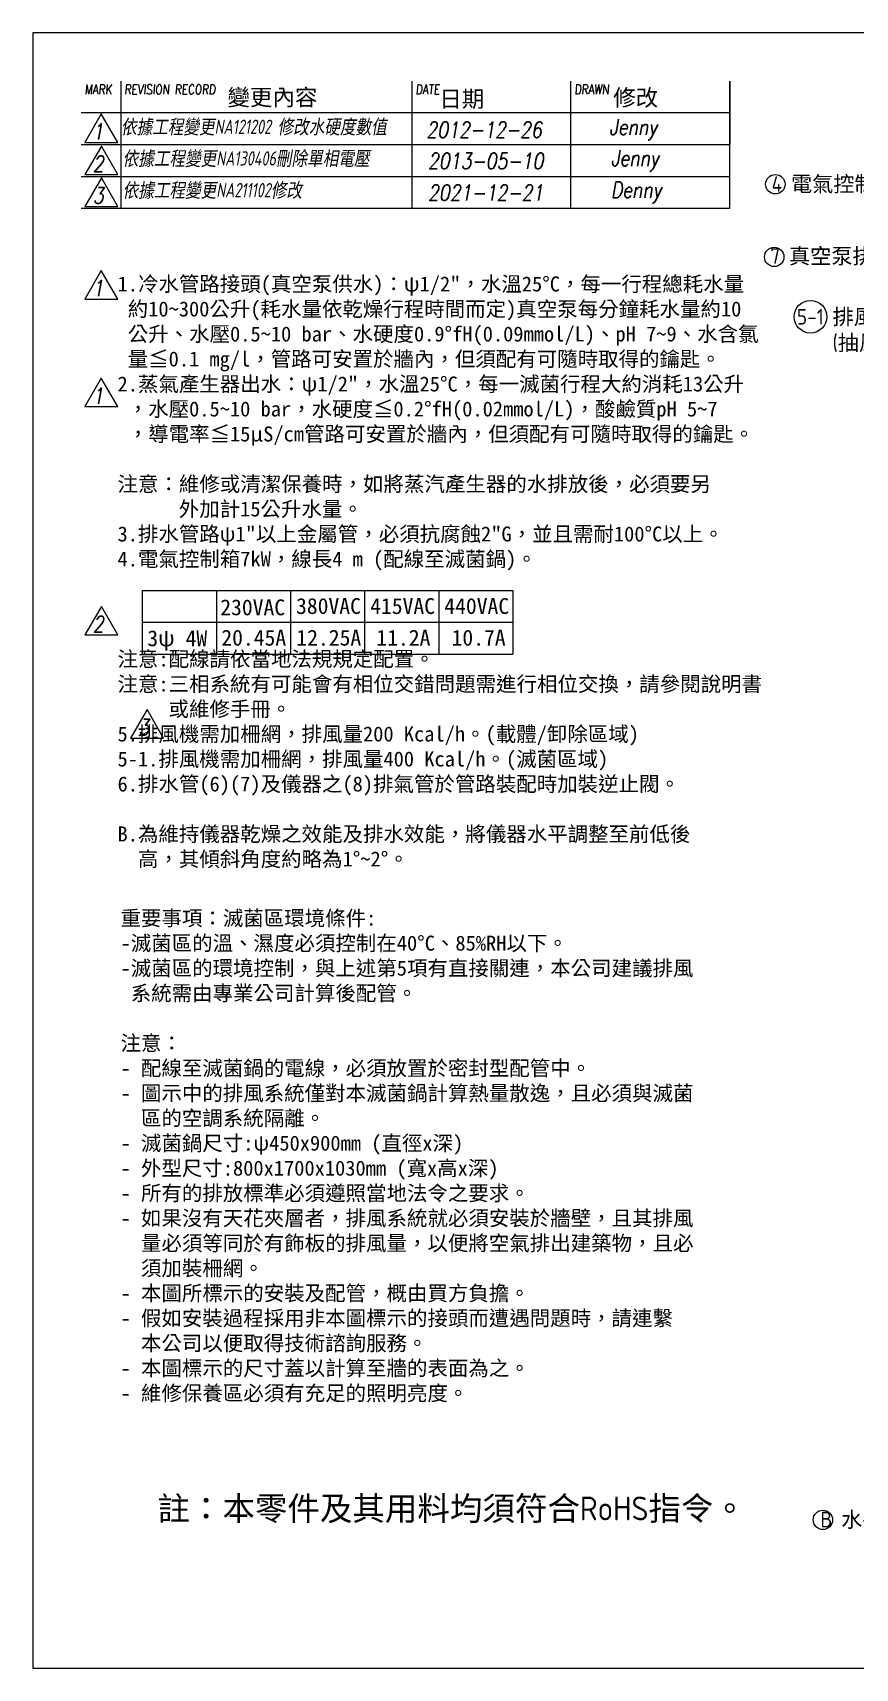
# Model space of a CAD drawing. Header units: millimetres. Extents: x -170975 to 139559, y -614 to 13147.
# Drawn here: x 126374 to 131035, y -614 to 8656 of the extents above; entities that cross this region are included whole.
import ezdxf

# ---------------------------------------------------------------- set-up
doc = ezdxf.new("R2010")
doc.units = ezdxf.units.MM
doc.layers.get('0').update_dxf_attribs({"lineweight": 25})
for name, color, linetype, lineweight in [('D', 3, 'Continuous', 9), ('F', 7, 'Continuous', 15), ('T', 4, 'Continuous', 15)]:
    doc.layers.add(name, color=color, linetype=linetype, lineweight=lineweight)
doc.styles.get("Standard").update_dxf_attribs({"font": 'KAIU.TTF'})
doc.styles.add('STU25', font='isocp2.shx')
doc.styles.add('Text', font='romans.shx', dxfattribs={"width": 0.8, "oblique": 10})

msp = doc.modelspace()

# ---------------------------------------------------------------- linework, layer by layer
at = {"layer": 'D'}
for p, q in [((126994.98, 5494.045), (126994.98, 5134.045)), ((126994.98, 5494.045), (129094.98, 5494.045)), ((127414.98, 5494.045), (127414.98, 5134.045)), ((127834.98, 5494.045), (127834.98, 5134.045)), ((128254.98, 5494.045), (128254.98, 5134.045)), ((128674.98, 5494.045), (128674.98, 5134.045)), ((129094.98, 5494.045), (129094.98, 5134.045)), ((126994.98, 5314.045), (129094.98, 5314.045)), ((126994.98, 5134.045), (129094.98, 5134.045))]:
    msp.add_line(p, q, dxfattribs=at)
for centre, radius in [((130581.799, 7796.592), 55), ((130575.481, 7384.638), 55), ((130780.921, 7045.574), 92.5), ((130851.154, 226.792), 55)]:
    msp.add_circle(centre, radius, dxfattribs=at)
at = {"layer": 'F', "color": 7}
for p, q in [((126873.321, 8381.535), (126873.321, 7661.535)), ((128523.471, 7661.535), (128523.471, 8381.535)), ((129423.471, 7661.535), (129423.471, 8381.535)), ((130323.471, 7661.535), (130323.471, 8381.535)), ((130323.471, 8201.535), (126648.321, 8201.535)), ((126648.321, 8021.535), (130323.471, 8021.535)), ((126648.321, 7841.535), (130323.471, 7841.535)), ((126648.321, 7661.535), (130323.471, 7661.535))]:
    msp.add_line(p, q, dxfattribs=at)
at = {"layer": 'F'}
msp.add_line((130323.471, 8381.535), (130323.471, 8021.535), dxfattribs=at)
at = {"layer": 'F', "color": 6}
msp.add_lwpolyline([(126374.3, 8655.557), (126374.3, -614.443), (139559.3, -614.443), (139559.3, 8655.557)], close=True, dxfattribs=at)
msp.add_lwpolyline([(126374.3, 8655.557), (126374.3, -614.443), (139559.3, -614.443), (139559.3, 8655.557)], close=True, dxfattribs=at)
at = {"layer": 'F', "color": 7}
for points in [[(126762.537, 8195.866), (126669.046, 8033.935), (126856.028, 8033.935)], [(126763.936, 8012.962), (126670.445, 7851.031), (126857.427, 7851.031)], [(126763.936, 7832.962), (126670.445, 7671.031), (126857.427, 7671.031)], [(126762.537, 7307.819), (126669.046, 7145.889), (126856.028, 7145.889)], [(126762.537, 6698.095), (126669.046, 6536.164), (126856.028, 6536.164)], [(126763.936, 5403.922), (126670.445, 5241.992), (126857.427, 5241.992)], [(127022.247, 4820.061), (126928.756, 4658.13), (127115.738, 4658.13)]]:
    msp.add_lwpolyline(points, close=True, dxfattribs=at)

# ---------------------------------------------------------------- texts
at = {"lineweight": -3}
for s, p in [('變更內容', (127477.655, 8242.751)), ('修改', (129663.295, 8240.971)), ('日期', (128677.817, 8233.851))]:
    msp.add_text(s, height=93.4085, dxfattribs=at).set_placement(p)
at = {"insert": (127080.614, 358.984), "char_height": 135.00867, "attachment_point": 1, "style": 'STU25'}
msp.add_mtext('{\\f標楷體|b0|i0|c136|p65;註：本零件及其用料均須符合}RoHS{\\f標楷體|b0|i0|c136|p65;指令。}', dxfattribs=at)
at = {"layer": 'D', "char_height": 88, "attachment_point": 1, "style": 'STU25'}
for s, insert in [('{\\C3;4 \\f標楷體|b0|i0|c136|p65;電氣控制箱}', (130560.513, 7842.436)), ('7 {\\f標楷體|b0|i0|c136|p65;真空泵排水孔}', (130553.338, 7433.955))]:
    msp.add_mtext(s, dxfattribs=dict(at, insert=insert))
at = {"layer": 'D', "color": 11, "attachment_point": 1}
for s, insert, char_height in [('1.冷水管路接頭(真空泵供水)：{\\f細明體|b0|i0|c136|p48;ψ}1/2"，水溫25%%DC，每一行程總耗水量\\P 約10~300公升(耗水量依乾燥行程時間而定)真空泵每分鐘耗水量約10\\P 公升、水壓0.5~10 bar、水硬度0.9%%DfH(0.09mmol/L)、pH 7~9、水含氯\\P 量≦0.1 mg/l，管路可安置於牆內，但須配有可隨時取得的鑰匙。\\P2.蒸氣產生器出水：{\\f細明體|b0|i0|c136|p48;ψ}1/2"，水溫25%%DC，每一滅菌行程大約消耗13公升\\P ，水壓0.5~10 bar，水硬度≦0.2%%DfH(0.02mmol/L)，酸鹼質pH 5~7\\P ，導電率≦15μS/cm管路可安置於牆內，但須配有可隨時取得的鑰匙。\\P\\P注意：維修或清潔保養時，如將蒸汽產生器的水排放後，必須要另\\P      外加計15公升水量。\\P3.排水管路{\\f細明體|b0|i0|c136|p48;ψ}1"以上金屬管，必須抗腐蝕2"G，並且需耐100%%DC以上。 \\P4.電氣控制箱7kW，線長4 m (配線至滅菌鍋)。\\P \\P\\P\\P注意:配線請依當地法規規定配置。\\P{\\fDFKai-SB|b0|i0|c136|p65;注意:三相系統有可能會有相位交錯問題需進行相位交換，請參閱說明書\\P     或維修手冊。}\\P5.排風機需加柵網，排風量200 Kcal/h。(載體/卸除區域)\\P5-1.排風機需加柵網，排風量400 Kcal/h。(滅菌區域)\\P6.排水管(6)(7)及儀器之(8)排氣管於管路裝配時加裝逆止閥。\\P\\PB.為維持儀器乾燥之效能及排水效能，將儀器水平調整至前低後\\P  高，其傾斜角度約略為1%%D~2%%D。', (126854.739, 7274.03), 85), ('重要事項：滅菌區環境條件:\\P-滅菌區的溫、濕度必須控制在40%%DC、85%RH以下。\\P-滅菌區的環境控制，與上述第5項有直接關連，本公司建議排風\\P 系統需由專業公司計算後配管。\\P\\P注意：\\P- 配線至滅菌鍋的電線，必須放置於密封型配管中。\\P- 圖示中的排風系統僅對本滅菌鍋計算熱量散逸，且必須與滅菌\\P  區的空調系統隔離。\\P- 滅菌鍋尺寸:{\\f細明體|b0|i0|c136|p48;ψ}450x900mm (直徑x深)\\P- 外型尺寸:800x1700x1030mm (寬x高x深)\\P- 所有的排放標準必須遵照當地法令之要求。\\P- 如果沒有天花夾層者，排風系統就必須安裝於牆壁，且其排風\\P  量必須等同於有飾板的排風量，以便將空氣排出建築物，且必\\P  須加裝柵網。\\P- 本圖所標示的安裝及配管，概由買方負擔。\\P- 假如安裝過程採用非本圖標示的接頭而遭遇問題時，請連繫\\P  本公司以便取得技術諮詢服務。\\P- 本圖標示的尺寸蓋以計算至牆的表面為之。\\P- 維修保養區必須有充足的照明亮度。', (126871.856, 3679.746), 85), ('{\\Fisocp2.shx;\\C3;B \\f標楷體|b0|i0|c136|p65;水平調整腳}', (130837.097, 272.493), 88)]:
    msp.add_mtext(s, dxfattribs=dict(at, insert=insert, char_height=char_height))
at = {"layer": 'D', "insert": (130704.62, 7089.421), "char_height": 88, "attachment_point": 1}
msp.add_mtext('{\\Fisocp2.shx;5-1 }排風機\\P{\\Fisocp2.shx;    (}抽風機{\\Fisocp2.shx;)}', dxfattribs=at)
at = {"layer": 'D', "color": 11, "char_height": 90, "attachment_point": 1, "style": 'STU25'}
for s, insert in [('{\\f標楷體|b0|i0|c136|p65;230VAC}', (127436.873, 5443.705)), ('{\\f標楷體|b0|i0|c136|p65;380VAC}', (127866.333, 5451.128)), ('{\\f標楷體|b0|i0|c136|p65;415VAC}', (128286.333, 5451.128)), ('{\\f標楷體|b0|i0|c136|p65;440VAC}', (128706.333, 5451.128)), ('{\\f標楷體|b0|i0|c136|p65;3ψ 4W}', (127023.551, 5268.458)), ('{\\f標楷體|b0|i0|c136|p65;20.45A}', (127442.89, 5271.662)), ('{\\f標楷體|b0|i0|c136|p65;12.25A}', (127868.206, 5271.662)), ('{\\f標楷體|b0|i0|c136|p65;11.2A}', (128321.39, 5271.662)), ('{\\f標楷體|b0|i0|c136|p65;10.7A}', (128747.461, 5271.662))]:
    msp.add_mtext(s, dxfattribs=dict(at, insert=insert))
at = {"layer": 'F', "color": 1, "lineweight": 15, "style": 'Text', "oblique": 5, "width": 0.8}
for s, p in [('MARK', (126668.223, 8307.235)), ('REVISION RECORD', (126893.223, 8307.235)), ('DATE', (128543.373, 8307.235)), ('DRAWN', (129443.373, 8307.235))]:
    msp.add_text(s, height=54, dxfattribs=at).set_placement(p)
at = {"layer": 'T', "lineweight": 20, "style": 'Text', "oblique": 10, "width": 0.8}
for s, p in [('Jenny', (129640.975, 8076.13)), ('1', (126713.599, 8050.408)), ('2012-12-26', (128604.516, 8060.33)), ('2013-05-10', (128613.696, 7883.808)), ('Jenny', (129650.155, 7899.608)), ('2', (126714.999, 7867.504)), ('2021-12-21', (128613.696, 7703.808)), ('Denny', (129650.155, 7719.608)), ('3', (126714.999, 7687.504)), ('1', (126713.599, 7162.362)), ('1', (126713.599, 6552.637)), ('2', (126714.999, 5258.464)), ('3', (126973.309, 4674.603))]:
    msp.add_text(s, height=90, dxfattribs=at).set_placement(p)
at = {"layer": 'T', "linetype": 'Continuous', "lineweight": 20, "char_height": 80.9991, "attachment_point": 1, "style": 'Text'}
for s, insert in [('{\\fDFKai-SB|b0|i0|c136|p65;依據工程變更\\Fisocp2.shx;NA121202 \\fDFKai-SB|b0|i0|c136|p65;修改水硬度數值}', (126874.723, 8162.947)), ('{\\fDFKai-SB|b0|i0|c136|p65;依據工程變更\\Fisocp2.shx;NA130406\\fDFKai-SB|b0|i0|c136|p65;刪除單相電壓}', (126883.903, 7983.627)), ('{\\fDFKai-SB|b0|i0|c136|p65;依據工程變更\\Fisocp2.shx|c136;NA211102\\fDFKai-SB|b0|i0|c136|p65;修改}', (126883.903, 7803.627))]:
    msp.add_mtext(s, dxfattribs=dict(at, insert=insert))

doc.saveas('drawing.dxf')
